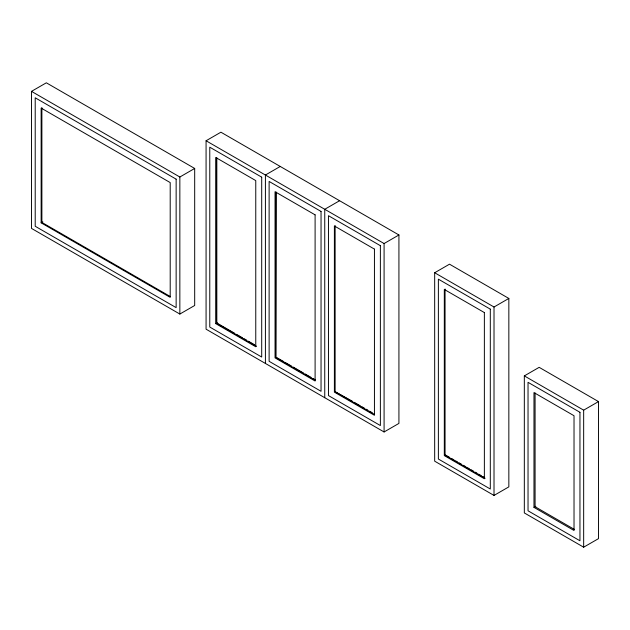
<?xml version="1.0" encoding="UTF-8"?>
<svg xmlns="http://www.w3.org/2000/svg" width="630" height="630" viewBox="0 0 630 630"><rect width="100%" height="100%" fill="white"/><g stroke="black" fill="none" stroke-linecap="round" stroke-linejoin="round"><path stroke-width="0.94" d="M31.5 91.366L46.337 82.806L194.686 168.454L194.686 305.487L179.849 314.055L31.5 228.407L31.5 91.366L179.849 177.014L194.686 168.454M41.139 222.839L170.202 297.352L170.202 182.582L41.139 108.069L41.139 222.839L42.84 221.862M206.073 140.766L220.902 132.198L398.924 234.974L398.924 423.407L384.087 431.967L206.073 329.191L206.073 140.766L384.087 243.542L398.924 234.974M280.24 166.462L265.411 175.022L265.411 363.455M339.586 200.718L324.749 209.286L324.749 397.711M215.712 323.623L255.764 346.752L255.764 180.589L215.712 157.469L215.712 323.623L217.405 322.647M275.79 192.284L275.79 357.454L276.161 192.063M434.676 272.751L449.505 264.183L508.843 298.447L508.843 486.872L494.014 495.432L434.676 461.176L434.676 272.751L494.014 307.007L508.843 298.447M335.128 225.556L335.128 391.718L352.548 401.341M524.325 375.897L539.162 367.337L598.5 401.593L598.5 538.634L583.663 547.194L524.325 512.938L524.325 375.897L583.663 410.161L598.5 401.593M533.972 507.37L574.024 530.491L574.024 415.729L533.972 392.6L533.972 507.37L535.823 506.299M217.673 323.474L234.722 333.317M236.423 334.302L242.393 337.743M244.093 338.727L246.653 340.208M248.354 341.184L254.323 344.634M277.019 357.738L283.831 361.667M285.54 362.652L291.501 366.101M293.21 367.085L303.432 372.984M305.141 373.968L311.102 377.417M312.811 378.402L315.362 379.874M354.249 402.326L360.218 405.767M361.919 406.752L364.479 408.232M366.18 409.216L367.889 410.201M369.589 411.185L372.149 412.658M445.426 454.97L449.686 457.427M451.395 458.412L453.947 459.884M455.655 460.869L457.356 461.853M459.065 462.837L461.617 464.318M463.326 465.302L465.877 466.775M467.586 467.759L469.287 468.744M470.996 469.728L473.547 471.201M475.256 472.185L476.957 473.169M478.666 474.154L481.218 475.634M482.926 476.619L484.627 477.603M574.284 529.358L535.083 506.725L535.083 392.939M170.1 296.431L41.887 222.414L41.887 107.643M256.505 346.319L216.452 323.198L216.452 158.02M275.79 357.454L314.992 380.087M335.128 391.718L374.33 414.351M485.108 478.304L445.056 455.183L445.056 289.02M583.663 410.161L583.663 547.194M494.014 307.007L494.014 495.432M384.087 243.542L384.087 431.967M216.822 157.807L216.822 322.985M179.849 177.014L179.849 314.055M261.702 177.164L209.774 147.192L209.774 327.049L261.702 357.029L261.702 177.164M321.04 211.428L269.12 181.448L269.12 361.313L321.04 391.285L321.04 211.428M380.378 245.684L328.458 215.704L328.458 395.569L380.378 425.549L380.378 245.684M490.305 309.149L438.378 279.169L438.378 459.034L490.305 489.014L490.305 309.149M315.102 214.854L275.05 191.725L275.05 357.887L315.102 381.008L315.102 214.854M374.44 249.11L334.388 225.989L334.388 392.143L374.44 415.272L374.44 249.11M484.368 312.575L444.315 289.454L444.315 455.608L484.368 478.737L484.368 312.575M176.14 179.156L35.209 97.792L35.209 226.264L176.14 307.629L176.14 179.156M579.954 412.296L528.034 382.323L528.034 510.796L579.954 540.776L579.954 412.296"/></g></svg>
